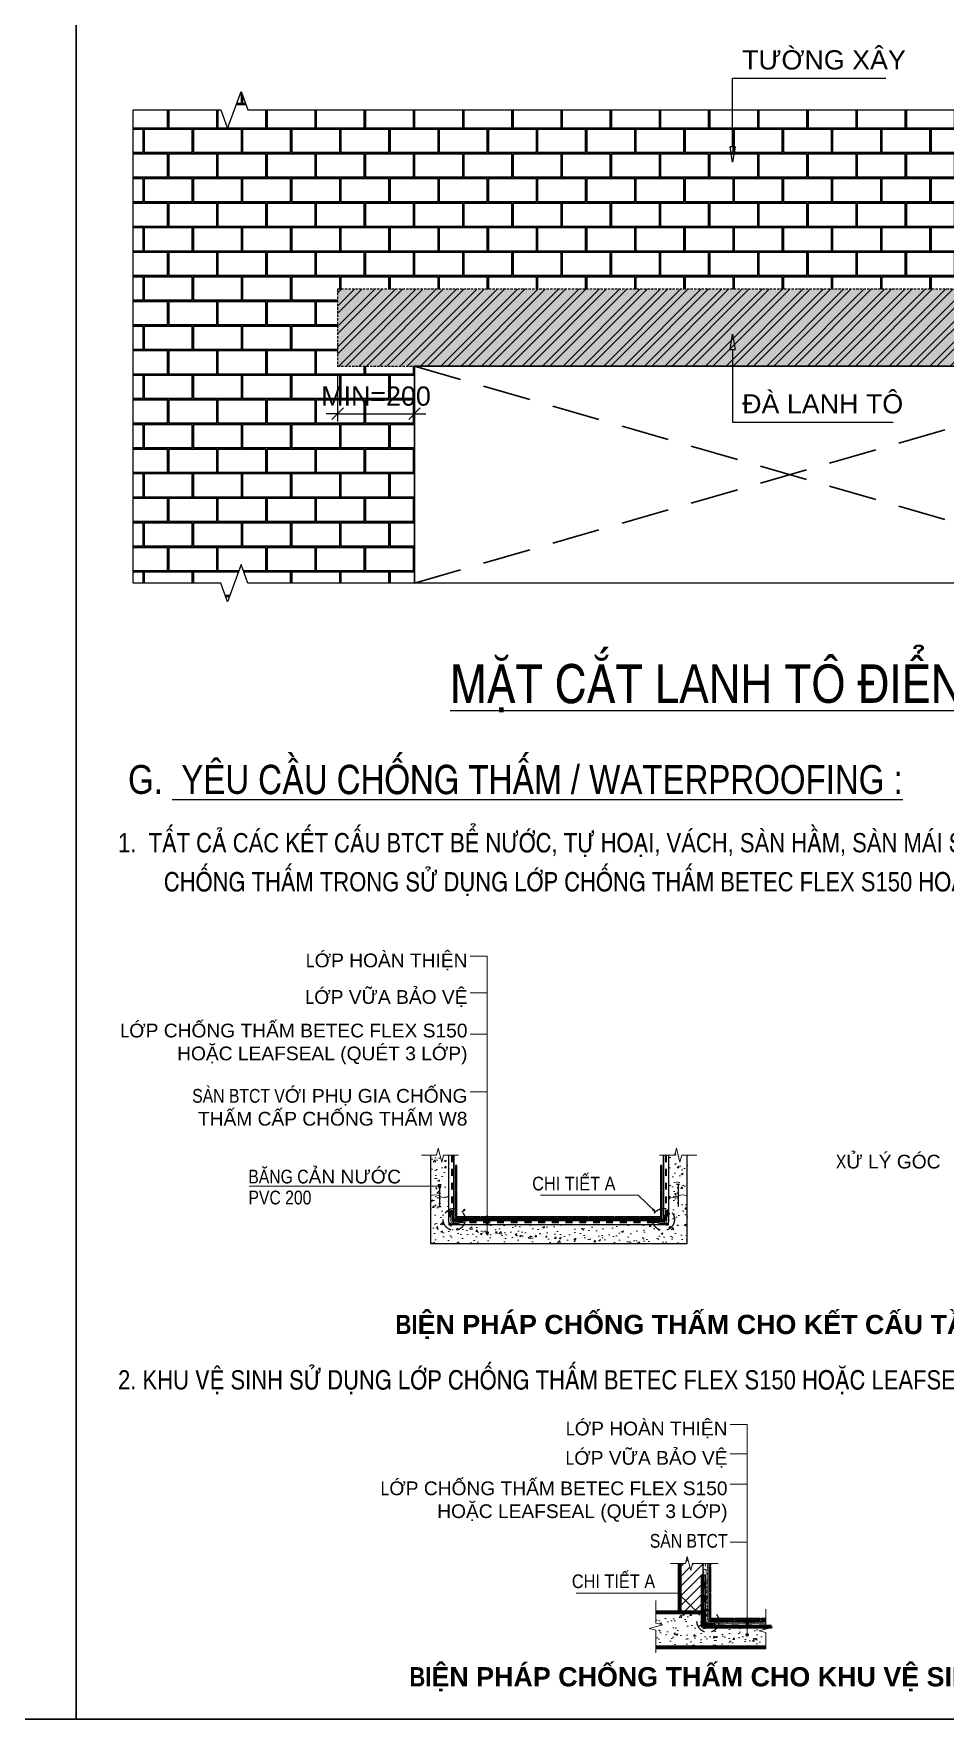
# Model space of a CAD drawing. Header units: millimetres. Extents: x -205508 to -110432, y 549193 to 571297.
# Drawn here: x -194874 to -191554, y 558925 to 565061 of the extents above; entities that cross this region are included whole.
import ezdxf
from ezdxf import colors
from ezdxf.entities.mleader import LeaderData, LeaderLine
from ezdxf.math import Vec2, Vec3

# ---------------------------------------------------------------- set-up
doc = ezdxf.new("R2010")
doc.units = ezdxf.units.MM
doc.header["$LTSCALE"] = 25
doc.header["$MEASUREMENT"] = 0
doc.header["$PDSIZE"] = 50
for name, pattern in [('Dash - Small', [4, 1, -1, 1, -1]), ('DASHED2', [0.375, 0.25, -0.125]), ('FCC_Hidden', [3, 2, -1])]:
    doc.linetypes.add(name, pattern=pattern)
for name, color, linetype, lineweight in [('A-ANNO-NOTE', 131, 'Continuous', 9), ('A-DETL', 90, 'Continuous', 18), ('A-DETL-GENF', 92, 'Continuous', 18), ('G-ANNO-TEXT', 231, 'Continuous', 9), ('S-Foundation', 2, 'Continuous', 30)]:
    doc.layers.add(name, color=color, linetype=linetype, lineweight=lineweight)
for name, color, linetype in [('NETCAT', 4, 'Continuous'), ('S-Dim', 8, 'Continuous'), ('S3', 2, 'Continuous'), ('TEXTMIN', 7, 'Continuous')]:
    doc.layers.add(name, color=color, linetype=linetype)
doc.styles.add('Arial Narrow', font='ARIALN.TTF', dxfattribs={"height": 20})
doc.styles.add('Arial Narrow_B', font='ARIALNB.TTF', dxfattribs={"height": 30})
doc.styles.add('Arial_2', font='arial.ttf', dxfattribs={"width": 0.85, "height": 20})
doc.styles.add('EL-Text', font='arial.ttf')
doc.styles.add('Simplex- GCC', font='arial.ttf', dxfattribs={"width": 0.8})
doc.styles.add('Text - GCC', font='arial.ttf')
doc.styles.add('VN-Text', font='')
doc.styles.get('VN-Text').set_extended_font_data('VNI-Helve-Condense')
doc.dimstyles.new('ISO-GCC-100', dxfattribs={"dimscale": 100, "dimtxt": 2.5, "dimasz": 1.5, "dimexe": 1, "dimexo": 1, "dimgap": 1, "dimtad": 1, "dimdec": 0, "dimtxsty": 'Simplex- GCC', "dimblk": 'OBLIQUE', "dimcen": 2, "dimdle": 1, "dimclrd": 8, "dimclre": 8, "dimclrt": 7, "dimadec": 0, "dimazin": 0, "dimtfac": 1, "dimtdec": 0, "dimtix": 1, "dimtmove": 0, "dimatfit": 3, "dimfxl": 5, "dimfxlon": 1, "dimarcsym": 0})

# ---------------------------------------------------------------- blocks, each defined once
blk = doc.blocks.new('_ClosedBlank')
at = {"color": 0, "linetype": 'ByBlock', "lineweight": -2}
for p, q in [((-1, 0.17), (0, 0)), ((-1, 0.17), (-1, -0.17)), ((0, 0), (-1, -0.17))]:
    blk.add_line(p, q, dxfattribs=at)
blk = doc.blocks.new('_Oblique')
at = {"color": 4, "linetype": 'ByBlock', "lineweight": -2}
blk.add_line((-0.5, -0.5), (0.5, 0.5), dxfattribs=at)
blk = doc.blocks.new('*D173')
at = {"layer": 'Defpoints', "color": 0, "transparency": 16777216}
for p in [(-1000, 0), (0, 0), (0, -619)]:
    blk.add_point(p, dxfattribs=at)
at = {"layer": 'S-Dim', "color": 8, "lineweight": -2, "transparency": 16777216}
for p, q in [((-1000, -119), (-1000, -719)), ((0, -119), (0, -719)), ((-1000, -619), (-1150, -619)), ((-1000, -619), (0, -619)), ((0, -619), (150, -619))]:
    blk.add_line(p, q, dxfattribs=at)
at = {"layer": 'S-Dim', "color": 8, "lineweight": -2, "transparency": 16777216, "xscale": 150, "yscale": 150, "zscale": 150}
blk.add_blockref('_Oblique', (-1000, -619), dxfattribs=at)
at = {"layer": 'S-Dim', "color": 8, "lineweight": -2, "transparency": 16777216, "xscale": 150, "yscale": 150, "zscale": 150, "rotation": 180}
blk.add_blockref('_Oblique', (0, -619), dxfattribs=at)
at = {"layer": 'S-Dim', "color": 7, "transparency": 16777216, "insert": (-500, -391), "char_height": 250, "attachment_point": 5, "style": 'EL-Text'}
blk.add_mtext('MIN=200', dxfattribs=at)
blk = doc.blocks.new('*D174')
at = {"layer": 'Defpoints', "color": 0, "transparency": 16777216}
for p in [(9763, 0), (10763, 0), (10763, -719)]:
    blk.add_point(p, dxfattribs=at)
at = {"layer": 'S-Dim', "color": 8, "lineweight": -2, "transparency": 16777216}
for p, q in [((9763, -219), (9763, -819)), ((10763, -219), (10763, -819)), ((9763, -719), (9613, -719)), ((9763, -719), (10763, -719)), ((10763, -719), (10913, -719))]:
    blk.add_line(p, q, dxfattribs=at)
at = {"layer": 'S-Dim', "color": 8, "lineweight": -2, "transparency": 16777216, "xscale": 150, "yscale": 150, "zscale": 150}
blk.add_blockref('_Oblique', (9763, -719), dxfattribs=at)
at = {"layer": 'S-Dim', "color": 8, "lineweight": -2, "transparency": 16777216, "xscale": 150, "yscale": 150, "zscale": 150, "rotation": 180}
blk.add_blockref('_Oblique', (10763, -719), dxfattribs=at)
at = {"layer": 'S-Dim', "color": 7, "transparency": 16777216, "insert": (10263, -491), "char_height": 250, "attachment_point": 5, "style": 'EL-Text'}
blk.add_mtext('MIN=200', dxfattribs=at)
blk = doc.blocks.new('2-pick_Break_Line_with_scaling_jog_12712 - Break Line-2109203-CHI TIẾT CHỐNG THẤM')
at = {"layer": 'A-DETL-GENF'}
for p, q in [((1435.3, 7414.1), (1441.6, 7439.5)), ((1442.1, 7437.6), (1440.8, 7436.4)), ((1441.6, 7439.5), (1454.3, 7388.7)), ((1380.2, 7414.1), (1435.3, 7414.1)), ((1454.3, 7388.7), (1460.7, 7414.1)), ((1460.7, 7414.1), (1515.7, 7414.1))]:
    blk.add_line(p, q, dxfattribs=at)
blk = doc.blocks.new('2-pick_Break_Line_with_scaling_jog_12712 - Break Line-2109210-CHI TIẾT CHỐNG THẤM')
at = {"layer": 'A-DETL-GENF'}
for p, q in [((1672.1, 6366.4), (1672.1, 6306.6)), ((1697.5, 6300.2), (1646.7, 6287.5)), ((1646.7, 6287.5), (1672.1, 6281.2)), ((1672.1, 6306.6), (1697.5, 6300.2)), ((1672.1, 6281.2), (1672.1, 6221.4)), ((1695.6, 6299.7), (1694.3, 6301))]:
    blk.add_line(p, q, dxfattribs=at)
blk = doc.blocks.new('2-pick_Break_Line_with_scaling_jog_12712 - Break Line-2109216-CHI TIẾT CHỐNG THẤM')
at = {"layer": 'A-DETL-GENF'}
for p, q in [((1839.7, 4892.5), (1839.7, 4810.2)), ((1865.1, 4803.8), (1814.3, 4791.1)), ((1814.3, 4791.1), (1839.7, 4784.8)), ((1839.7, 4810.2), (1865.1, 4803.8)), ((1839.7, 4784.8), (1839.7, 4702.5))]:
    blk.add_line(p, q, dxfattribs=at)
blk = doc.blocks.new('LANH TO')
at = {"layer": 'S-Foundation'}
h = blk.add_hatch(dxfattribs=at)
h.set_pattern_fill('AR-B816C', color=15, scale=40)
h.set_pattern_definition([(0, (-58740.95, -71721.54), (320, 320), [625, -15]), (0, (-59060.95, -71706.54), (320, 320), [625, -15]), (90, (-58740.95, -71721.54), (-320, 320), [-335, 305]), (90, (-58755.95, -71721.54), (-320, 320), [-335, 305])])
h.paths.add_polyline_path([(13425.6, 3333.4), (12282.8, 3333.4), (12194.9, 3091.9), (12019.1, 3574.9), (11931.2, 3333.4), (-2168, 3333.4), (-2255.9, 3574.9), (-2431.6, 3091.9), (-2519.5, 3333.4), (-3662.4, 3333.4), (-3662.4, -2823.6), (-2519.5, -2823.6), (-2431.6, -3065.1), (-2255.9, -2582.1), (-2168, -2823.6), (0, -2823.6), (0, 0), (-1000, 0), (-1000, 1000), (10750, 1000), (10750, 0), (9763.2, 0), (9763.2, -2823.6), (11931.2, -2823.6), (12019.1, -2582.1), (12194.9, -3065.1), (12282.8, -2823.6), (13425.6, -2823.6)])
h.paths.add_polyline_path([(-1151.1, -650.5), (143.9, -650.5), (143.9, -130.1), (-1151.1, -130.1)], flags=24)
h.paths.add_polyline_path([(9612.1, -750.5), (10907.2, -750.5), (10907.2, -230.1), (9612.1, -230.1)], flags=25)
h = blk.add_hatch(dxfattribs=at)
h.set_pattern_fill('AR-CONC', color=250, scale=40)
h.set_pattern_definition([(50, (-58740.95, -71721.54), (286.9041, -25.10085), [30, -330]), (355, (-58740.95, -71721.54), (-55.5005, 300.87685), [24, -264]), (100.45144, (-58717.04, -71723.63), (231.40354, 275.776), [25.4961, -280.45684]), (46.1842, (-58740.95, -71641.54), (426.8965, -66.2077), [45, -495]), (96.63564, (-58705.38, -71647.06), (373.8648, 389.6474), [38.2441, -420.6855]), (351.18416, (-58740.95, -71641.54), (373.8648, 389.6474), [36, -396]), (21, (-58700.95, -71661.54), (238.7628, -161.04756), [30, -330]), (326, (-58700.95, -71661.54), (97.3261, 290.06), [24, -264]), (71.45144, (-58681.05, -71674.96), (336.08895, 129.01246), [25.4961, -280.45684]), (37.5, (-58740.95, -71721.54), (4.86394, 133.15754), [0, -260.8, 0, -268, 0, -265]), (7.5, (-58740.95, -71721.54), (105.22781, 157.76468), [0, -152.8, 0, -254.8, 0, -101]), (327.5, (-58830.15, -71721.54), (213.52897, -9.02195), [0, -100, 0, -312, 0, -414]), (317.5, (-58870.15, -71721.54), (233.27447, 40.042), [0, -130, 0, -207.2, 0, -294])])
h.paths.add_polyline_path([(-1000, 1000), (-1000, 0), (10750, 0), (10750, 1000)])
h = blk.add_hatch(dxfattribs=at)
h.set_pattern_fill('STEEL', color=250, scale=1500)
h.set_pattern_definition([(45, (0, 0), (-132.5825, 132.5825), []), (45, (0, 93.75), (-132.5825, 132.5825), [])])
h.paths.add_polyline_path([(-1000, 1000), (-1000, 0), (10750, 0), (10750, 1000)])
at = {"color": 250}
blk.add_lwpolyline([(11931.2, -2823.6), (-2168, -2823.6), (-2255.9, -2582.1), (-2431.6, -3065.1), (-2519.5, -2823.6), (-3662.4, -2823.6), (-3662.4, 3333.4), (-2519.5, 3333.4), (-2431.6, 3091.9), (-2255.9, 3574.9), (-2168, 3333.4), (11931.2, 3333.4), (12019.1, 3574.9), (12194.9, 3091.9), (12282.8, 3333.4), (13425.6, 3333.4), (13425.6, -2823.6), (12282.8, -2823.6), (12194.9, -3065.1), (12019.1, -2582.1)], close=True, dxfattribs=at)
at = {"layer": 'NETCAT', "color": 1, "linetype": 'DASHED2', "ltscale": 5}
blk.add_lwpolyline([(-1000, 1000), (-1000, 0), (10750, 0), (10750, 1000)], close=True, dxfattribs=at)
at = {"layer": 'S-Foundation'}
blk.add_lwpolyline([(9763.2, -2823.6), (9763.2, 0), (0, 0), (0, -2823.6)], dxfattribs=at)
at = {"layer": 'S-Foundation', "color": 250, "linetype": 'DASHED2', "ltscale": 100}
for points in [[(0, 0), (9763.2, -2823.6)], [(0, -2823.6), (9763.2, 0)]]:
    blk.add_lwpolyline(points, dxfattribs=at)
at = {"layer": 'S3', "color": 4, "style": 'VN-Text'}
blk.add_text('%%UMAËT CAÉT LANH TOÂ ÑIEÅN HÌNH', height=500, dxfattribs=at).set_placement((463.9, -4379.9))
at = {"layer": 'S-Dim'}
for base, p1, p2, picture, middle in [((0, -618.8), (-1000, 0), (0, 0), '*D173', (-500, -391.1)), ((10763.2, -718.8), (9763.2, 0), (10763.2, 0), '*D174', (10263.2, -491.1))]:
    dim = blk.add_linear_dim(base=base, p1=p1, p2=p2, text='MIN=200', dimstyle='ISO-GCC-100', override={"dimtxsty": 'EL-Text'}, dxfattribs=at)
    dim.commit()
    dim.dimension.update_dxf_attribs({"geometry": picture, "text_midpoint": middle})
at = {"layer": 'S-Foundation'}
ml = blk.add_multileader_mtext('Standard', dxfattribs=at)
ml.set_content('TƯỜNG XÂY', color=7, style='Text - GCC')
ml.set_leader_properties(color=8)
ml.set_arrow_properties(name='CLOSEDBLANK')
ml.build(insert=Vec2(0, 0))
ml.multileader.update_dxf_attribs({"text_left_attachment_type": 5, "text_right_attachment_type": 5, "dogleg_length": 1, "arrow_head_size": 200, "scale": 100})
ctx = ml.context
ctx.base_point, ctx.scale, ctx.char_height, ctx.arrow_head_size, ctx.landing_gap_size, ctx.plane_origin = Vec3(4144.6, 3746.2), 100, 250, 200, 120, Vec3(4140.6, 4765.4)
ctx.left_attachment, ctx.right_attachment = 5, 5
notes = []
notes.append((ctx, [(0, (1, 1, 0), (4140.6, 3746.2), (1, 0), 4, [(0, [(4140.6, 2655.1)], 0, [])])]))
ctx.mtext.insert, ctx.mtext.flow_direction = Vec3(4264.6, 4109.3), 5
ml = blk.add_multileader_mtext('Standard', dxfattribs=at)
ml.set_content('ĐÀ LANH TÔ', color=7, style='Text - GCC')
ml.set_leader_properties(color=8)
ml.set_arrow_properties(name='CLOSEDBLANK')
ml.build(insert=Vec2(0, 0))
ml.multileader.update_dxf_attribs({"text_left_attachment_type": 5, "text_right_attachment_type": 5, "dogleg_length": 1, "arrow_head_size": 200, "scale": 100})
ctx = ml.context
ctx.base_point, ctx.scale, ctx.char_height, ctx.arrow_head_size, ctx.landing_gap_size, ctx.plane_origin = Vec3(4144.6, -727.9), 100, 250, 200, 120, Vec3(4140.6, 414.8)
ctx.left_attachment, ctx.right_attachment = 5, 5
notes.append((ctx, [(0, (1, 1, 0), (4140.6, -727.9), (1, 0), 4, [(0, [(4140.6, 414.8)], 0, [])])]))
ctx.mtext.insert, ctx.mtext.flow_direction = Vec3(4264.6, -364.8), 5
for ctx, leaders in notes:
    for number, flags, end, landing, length, lines in leaders:
        leader = LeaderData()
        leader.index, (leader.has_last_leader_line, leader.has_dogleg_vector, leader.attachment_direction) = number, flags
        leader.last_leader_point, leader.dogleg_vector, leader.dogleg_length = Vec3(end), Vec3(landing), length
        for number, points, colour, breaks in lines:
            line = LeaderLine()
            line.index, line.vertices, line.color, line.breaks = number, Vec3.list(points), colors.encode_raw_color(colour), breaks
            leader.lines.append(line)
        ctx.leaders.append(leader)

msp = doc.modelspace()

# ---------------------------------------------------------------- hatches: boundary and pattern name
at = {"layer": 'A-DETL-GENF'}
h = msp.add_hatch(dxfattribs=at)
h.set_pattern_fill('AR-CONC', scale=10, style=0)
h.set_pattern_definition([(50, (-265.93, 1430.503), (71.726018, -6.2752135), [7.5, -82.5]), (355, (-265.93, 1430.5), (-13.875133, 75.219213), [6, -66]), (100.451444, (-259.955, 1429.98), (57.850885, 68.943999), [6.374019, -70.114211]), (46.1842, (-265.93, 1450.5), (106.724133, -16.551928), [11.25, -123.75]), (96.635635, (-257.04, 1449.12), (93.466195, 97.41186), [9.561034, -105.171376]), (351.184164, (-265.93, 1450.5), (93.466195, 97.41186), [9, -99]), (21, (-255.93, 1445.503), (59.690705, -40.261889), [7.5, -82.5]), (326, (-255.93, 1445.5), (24.331533, 72.5150045), [6, -66]), (71.451445, (-250.96, 1442.15), (84.022238, 32.253115), [6.374019, -70.114211]), (37.5, (-265.932, 1430.503), (1.2159855, 33.2893854), [0, -65.2, 0, -67, 0, -66.25]), (7.5, (-265.932, 1430.503), (26.3069537, 39.4411712), [0, -38.2, 0, -63.7, 0, -25.25]), (327.5, (-288.232, 1430.503), (53.3822436, -2.2554872), [0, -25, 0, -78, 0, -103.5]), (317.5, (-298.23, 1430.503), (58.318617, 10.0104982), [0, -32.5, 0, -51.8, 0, -73.5])])
h.paths.add_polyline_path([(-192493.8, 560978.2), (-192513.8, 560978.2), (-192520.2, 560952.8), (-192532.4, 561001.7), (-192533.7, 561000.4), (-192539.2, 560978.2), (-192561.4, 560978.2), (-192561.4, 560724.5), (-193361.4, 560724.5), (-193361.4, 560978.2), (-193381.4, 560978.2), (-193387.8, 560952.8), (-193400, 561001.7), (-193401.3, 561000.4), (-193406.8, 560978.2), (-193429, 560978.2), (-193429, 560656.9), (-192493.8, 560656.9)])
h = msp.add_hatch(dxfattribs=at)
h.set_pattern_fill('FP_5', color=8, style=0, pattern_type=2)
h.set_pattern_definition([(45, (-196052.576, 553526.531), (-3.535534, 3.535534), [])])
h.paths.add_polyline_path([(-192967.4, 560749.5), (-192967.4, 560754.5), (-193057.4, 560754.5), (-193057.4, 560749.5)])
h.paths.add_polyline_path([(-193244.4, 560749.5), (-193154.4, 560749.5), (-193154.4, 560754.5), (-193244.4, 560754.5)])
h.paths.add_polyline_path([(-193150.9, 560749.5), (-193060.9, 560749.5), (-193060.9, 560754.5), (-193150.9, 560754.5)])
h.paths.add_polyline_path([(-193337.9, 560749.5), (-193247.9, 560749.5), (-193247.9, 560754.5), (-193337.9, 560754.5)])
h.paths.add_polyline_path([(-192963.9, 560749.5), (-192586.2, 560749.5), (-192586.2, 560754.5), (-192963.9, 560754.5)])
h.paths.add_polyline_path([(-193337.9, 560758), (-193332.9, 560758), (-193332.9, 560848), (-193337.9, 560848)])
h.paths.add_polyline_path([(-192586.2, 560758), (-192586.2, 560848), (-192591.2, 560848), (-192591.2, 560758)])
h.paths.add_polyline_path([(-193332.9, 560851.5), (-193332.9, 560941.5), (-193337.9, 560941.5), (-193337.9, 560851.5)])
h.paths.add_polyline_path([(-192586.2, 560851.5), (-192586.2, 560941.5), (-192591.2, 560941.5), (-192591.2, 560851.5)])
for points in [[(-193351.4, 560724.5), (-193354, 560724.8), (-193356.4, 560725.8), (-193358.4, 560727.4), (-193360, 560729.5), (-193361, 560731.9), (-193361.4, 560734.5), (-193361.4, 560724.5)], [(-192561.4, 560724.5), (-192561.4, 560734.5), (-192561.7, 560731.9), (-192562.7, 560729.5), (-192564.3, 560727.4), (-192566.4, 560725.8), (-192568.8, 560724.8), (-192571.4, 560724.5)]]:
    msp.add_hatch(color=8, dxfattribs=at).paths.add_polyline_path(points)
h = msp.add_hatch(dxfattribs=at)
h.set_pattern_fill('ANSI31', color=8, scale=200, style=0)
h.set_pattern_definition([(45, (-265.932, 148.06), (-17.6776695, 17.6776695), [])])
h.paths.add_polyline_path([(-192500, 559492), (-192522.2, 559492), (-192522.2, 559314.1), (-192437.1, 559314.1), (-192437.1, 559492), (-192474.6, 559492), (-192481, 559466.6), (-192493.7, 559517.4)])
h = msp.add_hatch(dxfattribs=at)
h.set_pattern_fill('FP_8', color=8, style=0, pattern_type=2)
h.set_pattern_definition([(37.5, (-193605.856, 554464.693), (-0.399774, 12.234943), [1.676, -7.976, 1.676, -9.119, -10.319]), (37.5, (-193605.856, 554464.693), (-0.399774, 12.234943), [-20.447, 1.676, -8.642]), (7.5, (-193605.856, 554464.693), (11.23809, 17.920175), [1.676, -3.531, 1.676, -7.023, -3.334]), (7.5, (-193605.856, 554464.693), (11.23809, 17.920175), [-13.906, 1.676, -1.657]), (327.5, (-193613.666, 554464.693), (19.774985, 0.035462), [1.676, -1.499, 1.676, -9.754, -14.923]), (327.5, (-193613.666, 554464.693), (19.774985, 0.035462), [-14.605, 1.676, -13.246]), (317.5, (-193613.666, 554464.693), (19.089004, 5.57274), [1.587, 0, 1.676, -5.817, -8.572]), (317.5, (-193613.666, 554464.693), (19.089004, 5.57274), [-9.08, 1.676, -6.896])])
h.paths.add_polyline_path([(-192417.7, 559492), (-192437.1, 559492), (-192437.1, 559450.8), (-192427.2, 559450.8), (-192427.1, 559278.2), (-192426.9, 559277.6), (-192426.5, 559277.1), (-192426, 559276.7), (-192425.4, 559276.5), (-192424.7, 559276.4), (-192322.9, 559276.4), (-192206.8, 559276.4), (-192206.8, 559281.4), (-192416.2, 559281.4), (-192416.7, 559281.6), (-192417.1, 559282), (-192417.4, 559282.4), (-192417.6, 559282.9), (-192417.7, 559283.4)])
h = msp.add_hatch(dxfattribs=at)
h.set_pattern_fill('FP_5', color=8, style=0, pattern_type=2)
h.set_pattern_definition([(45, (-193605.8564, 554464.693), (-3.535534, 3.535534), [])])
h.paths.add_polyline_path([(-192319.3, 559286.4), (-192229.3, 559286.4), (-192229.3, 559291.4), (-192319.3, 559291.4)])
h.paths.add_polyline_path([(-192226, 559286.4), (-192206.8, 559286.4), (-192206.8, 559291.4), (-192226, 559291.4)])
h.paths.add_polyline_path([(-192412.8, 559286.4), (-192322.8, 559286.4), (-192322.9, 559291.4), (-192412.8, 559291.4)])
h.paths.add_polyline_path([(-192412.8, 559294.9), (-192407.8, 559294.9), (-192407.8, 559384.9), (-192412.8, 559384.9)])
h.paths.add_polyline_path([(-192412.8, 559388.4), (-192407.8, 559388.4), (-192407.8, 559478.4), (-192412.8, 559478.4)])
h.paths.add_polyline_path([(-192407.8, 559492), (-192412.8, 559492), (-192412.8, 559484.5), (-192407.8, 559484.5)])
h = msp.add_hatch(dxfattribs=at)
h.set_pattern_fill('AR-CONC', scale=10, style=0)
h.set_pattern_definition([(50, (256.835, 277.576), (71.726018, -6.2752135), [7.5, -82.5]), (355, (256.835, 277.576), (-13.875133, 75.219213), [6, -66]), (100.451444, (262.81, 277.05), (57.850885, 68.943999), [6.374019, -70.114211]), (46.1842, (256.835, 297.58), (106.724133, -16.551928), [11.25, -123.75]), (96.635635, (265.73, 296.2), (93.466195, 97.41186), [9.561034, -105.171376]), (351.184164, (256.83, 297.58), (93.466195, 97.41186), [9, -99]), (21, (266.835, 292.576), (59.690705, -40.261889), [7.5, -82.5]), (326, (266.835, 292.576), (24.331533, 72.5150045), [6, -66]), (71.451445, (271.81, 289.22), (84.022238, 32.253115), [6.374019, -70.114211]), (37.5, (256.835, 277.576), (1.2159855, 33.2893854), [0, -65.2, 0, -67, 0, -66.25]), (7.5, (256.835, 277.576), (26.3069537, 39.4411712), [0, -38.2, 0, -63.7, 0, -25.25]), (327.5, (234.535, 277.576), (53.3822436, -2.2554872), [0, -25, 0, -78, 0, -103.5]), (317.5, (224.535, 277.576), (58.318617, 10.0104982), [0, -32.5, 0, -51.8, 0, -73.5])])
h.paths.add_polyline_path([(-192527.1, 559187.1), (-192206.8, 559187.1), (-192206.8, 559241), (-192232.2, 559247.3), (-192181.4, 559260), (-192186.8, 559261.4), (-192437.1, 559261.4), (-192437.1, 559314.1), (-192607.3, 559314.1), (-192607.3, 559274.8), (-192581.9, 559268.5), (-192632.7, 559255.8), (-192607.3, 559249.4), (-192607.3, 559187.1)])
at = {"layer": 'G-ANNO-TEXT'}
h = msp.add_hatch(color=250, dxfattribs=at)
edge = h.paths.add_edge_path()
edge.add_arc((-193395.5, 560865.6), 5, 0, 360)
for points in [[(-193314.8, 560770.5), (-193302.6, 560779.4), (-193305.3, 560782.3)], [(-192607.9, 560770.5), (-192620.2, 560779.4), (-192617.4, 560782.3)], [(-192449, 559307.4), (-192458.4, 559319.3), (-192461.1, 559316.4)]]:
    msp.add_hatch(color=250, dxfattribs=at).paths.add_polyline_path(points)
h = msp.add_hatch(color=250, dxfattribs=at)
edge = h.paths.add_edge_path()
edge.add_arc((-193222.2, 560752.9), 5, 0, 360)
h = msp.add_hatch(color=250, dxfattribs=at)
edge = h.paths.add_edge_path()
edge.add_arc((-193222.2, 560742.2), 5, 0, 360)
h = msp.add_hatch(color=250, dxfattribs=at)
edge = h.paths.add_edge_path()
edge.add_arc((-193222.2, 560731.5), 5, 0, 360)
h = msp.add_hatch(color=250, dxfattribs=at)
edge = h.paths.add_edge_path()
edge.add_arc((-193222.2, 560695.4), 5, 0, 360)
h = msp.add_hatch(color=250, dxfattribs=at)
edge = h.paths.add_edge_path()
edge.add_arc((-192274.9, 559289.8), 5, 0, 360)
h = msp.add_hatch(color=250, dxfattribs=at)
edge = h.paths.add_edge_path()
edge.add_arc((-192274.9, 559279.1), 5, 0, 360)
h = msp.add_hatch(color=250, dxfattribs=at)
edge = h.paths.add_edge_path()
edge.add_arc((-192274.9, 559268.4), 5, 0, 360)
h = msp.add_hatch(color=250, dxfattribs=at)
edge = h.paths.add_edge_path()
edge.add_arc((-192274.9, 559232.3), 5, 0, 360)

# ---------------------------------------------------------------- linework, layer by layer
at = {"layer": 'A-DETL', "lineweight": 25}
for p, q in [((-193429, 560978.2), (-193429, 560656.9)), ((-193361.4, 560734.5), (-193361.4, 560978.2)), ((-193345.4, 560978.2), (-193345.4, 560743.5)), ((-193342.4, 560744.5), (-193342.4, 560978.2)), ((-193332.9, 560941.5), (-193337.9, 560941.5)), ((-193337.9, 560941.5), (-193337.9, 560851.5)), ((-193332.9, 560851.5), (-193332.9, 560941.5)), ((-192586.2, 560941.5), (-192591.2, 560941.5)), ((-192591.2, 560941.5), (-192591.2, 560851.5)), ((-192586.2, 560851.5), (-192586.2, 560941.5)), ((-192581.6, 560978.2), (-192581.6, 560745.5)), ((-192578.6, 560743.5), (-192578.6, 560978.2)), ((-192561.4, 560978.2), (-192561.4, 560734.5)), ((-192493.8, 560656.9), (-192493.8, 560978.2)), ((-193401.5, 560871.7), (-193389.5, 560871.7)), ((-193398.8, 560859.4), (-193392.3, 560859.4)), ((-193398.8, 560840.5), (-193392.3, 560840.5)), ((-193398.8, 560822.1), (-193392.3, 560822.1)), ((-193397.7, 560863), (-193391.2, 560863)), ((-193395.5, 560871.7), (-193395.5, 560792.1)), ((-193337.9, 560851.5), (-193332.9, 560851.5)), ((-193332.9, 560848), (-193337.9, 560848)), ((-193337.9, 560848), (-193337.9, 560758)), ((-193332.9, 560758), (-193332.9, 560848)), ((-192591.2, 560851.5), (-192586.2, 560851.5)), ((-192586.2, 560848), (-192591.2, 560848)), ((-192591.2, 560848), (-192591.2, 560758)), ((-192586.2, 560758), (-192586.2, 560848)), ((-192521.2, 560871.7), (-192533.2, 560871.7)), ((-192524, 560859.4), (-192530.5, 560859.4)), ((-192524, 560840.5), (-192530.5, 560840.5)), ((-192524, 560822.1), (-192530.5, 560822.1)), ((-192527.2, 560871.7), (-192527.2, 560792.1)), ((-193401.5, 560792.1), (-193389.5, 560792.1)), ((-193398.8, 560803.2), (-193392.3, 560803.2)), ((-193337.9, 560758), (-193332.9, 560758)), ((-193247.9, 560754.5), (-193337.9, 560754.5)), ((-193337.9, 560754.5), (-193337.9, 560749.5)), ((-193337.9, 560749.5), (-193247.9, 560749.5)), ((-193247.9, 560749.5), (-193247.9, 560754.5)), ((-192854.4, 560754.5), (-193244.4, 560754.5)), ((-193244.4, 560754.5), (-193244.4, 560749.5)), ((-193244.4, 560749.5), (-192854.4, 560749.5)), ((-192854.4, 560749.5), (-192854.4, 560754.5)), ((-192760.9, 560754.5), (-192850.9, 560754.5)), ((-192850.9, 560754.5), (-192850.9, 560749.5)), ((-192850.9, 560749.5), (-192760.9, 560749.5)), ((-192760.9, 560749.5), (-192760.9, 560754.5)), ((-192667.4, 560754.5), (-192757.4, 560754.5)), ((-192757.4, 560754.5), (-192757.4, 560749.5)), ((-192757.4, 560749.5), (-192667.4, 560749.5)), ((-192667.4, 560749.5), (-192667.4, 560754.5)), ((-192586.2, 560754.5), (-192663.9, 560754.5)), ((-192663.9, 560754.5), (-192663.9, 560749.5)), ((-192663.9, 560749.5), (-192586.2, 560749.5)), ((-192591.2, 560758), (-192586.2, 560758)), ((-192586.2, 560749.5), (-192586.2, 560754.5)), ((-192524, 560803.2), (-192530.5, 560803.2)), ((-193361.4, 560734.5), (-193361.4, 560724.5)), ((-193361.4, 560724.5), (-193351.4, 560724.5)), ((-192571.4, 560724.5), (-193351.4, 560724.5)), ((-192582.6, 560744.5), (-193342.4, 560744.5)), ((-193342.4, 560740.5), (-192581.6, 560740.5)), ((-192571.4, 560724.5), (-192561.4, 560724.5)), ((-192561.4, 560724.5), (-192561.4, 560734.5)), ((-193429, 560656.9), (-192493.8, 560656.9)), ((-192437.1, 559492), (-192437.1, 559450.8)), ((-192417.7, 559283.4), (-192417.7, 559492)), ((-192412.8, 559492), (-192412.8, 559484.5)), ((-192412.8, 559484.5), (-192407.8, 559484.5)), ((-192412.8, 559478.4), (-192412.8, 559388.4)), ((-192407.8, 559478.4), (-192412.8, 559478.4)), ((-192407.8, 559484.5), (-192407.8, 559492)), ((-192407.8, 559388.4), (-192407.8, 559478.4)), ((-192437.1, 559450.8), (-192427.2, 559450.8)), ((-192427.2, 559450.8), (-192427.2, 559278.9)), ((-192412.8, 559388.4), (-192407.8, 559388.4)), ((-192412.8, 559384.9), (-192412.8, 559294.9)), ((-192407.8, 559384.9), (-192412.8, 559384.9)), ((-192407.8, 559294.9), (-192407.8, 559384.9)), ((-192206.8, 559281.4), (-192415.7, 559281.4)), ((-192412.8, 559294.9), (-192407.8, 559294.9)), ((-192322.8, 559291.4), (-192412.8, 559291.4)), ((-192412.8, 559291.4), (-192412.8, 559286.4)), ((-192412.8, 559286.4), (-192322.8, 559286.4)), ((-192322.8, 559286.4), (-192322.8, 559291.4)), ((-192229.3, 559291.4), (-192319.3, 559291.4)), ((-192319.3, 559291.4), (-192319.3, 559286.4)), ((-192319.3, 559286.4), (-192229.3, 559286.4)), ((-192229.3, 559286.4), (-192229.3, 559291.4)), ((-192206.8, 559291.4), (-192226, 559291.4)), ((-192226, 559291.4), (-192226, 559286.4)), ((-192226, 559286.4), (-192206.8, 559286.4)), ((-192424.7, 559276.4), (-192206.8, 559276.4))]:
    msp.add_line(p, q, dxfattribs=at)
at = {"layer": 'A-DETL', "linetype": 'Dash - Small', "lineweight": 35}
for p, q in [((-193350.9, 560978.2), (-193350.9, 560762)), ((-192571.9, 560978.2), (-192571.9, 560762)), ((-193358.4, 560777.6), (-193358.4, 560732.5)), ((-193350.9, 560762), (-193348.9, 560760)), ((-193348.9, 560760), (-193348.9, 560742)), ((-192571.9, 560762), (-192573.9, 560760)), ((-192573.9, 560760), (-192573.9, 560742)), ((-192564.4, 560780.8), (-192564.4, 560732.5)), ((-193353.4, 560727.5), (-193305.4, 560727.5)), ((-193324.9, 560737), (-193343.9, 560737)), ((-193322.9, 560735), (-193324.9, 560737)), ((-193310.6, 560735), (-193322.9, 560735)), ((-193310.6, 560735), (-193308.6, 560733)), ((-192811.4, 560733), (-193308.6, 560733)), ((-192614.1, 560733), (-192811.4, 560733)), ((-192569.4, 560727.5), (-192617.4, 560727.5)), ((-192612.1, 560735), (-192614.1, 560733)), ((-192612.1, 560735), (-192614.1, 560733)), ((-192599.9, 560735), (-192612.1, 560735)), ((-192597.9, 560737), (-192599.9, 560735)), ((-192578.9, 560737), (-192597.9, 560737)), ((-192431.2, 559300.8), (-192431.2, 559450.8)), ((-192433.7, 559269.4), (-192433.7, 559294.8)), ((-192427.2, 559290), (-192431.2, 559300.8)), ((-192427.2, 559275.7), (-192427.2, 559290)), ((-192402.2, 559264.4), (-192428.7, 559264.4)), ((-192399.1, 559270.7), (-192422.2, 559270.7)), ((-192389.8, 559266.7), (-192399.1, 559270.7)), ((-192206.8, 559266.7), (-192389.8, 559266.7))]:
    msp.add_line(p, q, dxfattribs=at)
at = {"layer": 'A-DETL'}
for p, q in [((-193345.4, 560978.2), (-193345.4, 560743.5)), ((-193342.4, 560744.5), (-193342.4, 560978.2)), ((-192581.6, 560978.2), (-192581.6, 560745.5)), ((-192578.6, 560743.5), (-192578.6, 560978.2)), ((-193354.4, 560764.9), (-193354.4, 560739.5)), ((-192568.4, 560764.9), (-192568.4, 560739.5)), ((-193346.4, 560731.5), (-193320.6, 560731.5)), ((-192582.6, 560744.5), (-193342.4, 560744.5)), ((-193342.4, 560740.5), (-192581.6, 560740.5)), ((-192576.4, 560731.5), (-192602.2, 560731.5))]:
    msp.add_line(p, q, dxfattribs=at)
at = {"layer": 'A-DETL', "lineweight": 70}
for p, q in [((-192522.2, 559492), (-192522.2, 559314.1)), ((-192437.1, 559314.1), (-192437.1, 559450.8)), ((-192437.1, 559314.1), (-192607.3, 559314.1)), ((-192437.1, 559271.4), (-192437.1, 559314.1)), ((-192437.1, 559271.4), (-192437.1, 559261.4)), ((-192437.1, 559261.4), (-192427.1, 559261.4)), ((-192186.8, 559261.4), (-192427.1, 559261.4)), ((-192607.3, 559187.1), (-192206.8, 559187.1))]:
    msp.add_line(p, q, dxfattribs=at)
at = {"layer": 'A-DETL', "lineweight": 35}
for p, q in [((-192431.2, 559294.8), (-192431.2, 559268.8)), ((-192429.2, 559266.8), (-192402.2, 559266.8))]:
    msp.add_line(p, q, dxfattribs=at)
at = {"layer": 'A-DETL', "linetype": 'FCC_Hidden', "lineweight": 25}
for centre in [(-193342.5, 560744.4), (-192580.2, 560744.4), (-192418.2, 559281.2)]:
    msp.add_circle(centre, 40, dxfattribs=at)
at = {"layer": 'A-DETL'}
for centre, radius, start, end in [((-193412.3, 560801.6), 32.5, 59.04453, 120.95547), ((-193378.8, 560857.3), 32.5, 239.04453, 302.43242), ((-192543.9, 560857.3), 32.5, 237.56758, 300.95547), ((-192510.5, 560801.6), 32.5, 59.04453, 120.95547), ((-193346.4, 560739.5), 8, 180, 270), ((-193342.4, 560743.5), 3, 180, 270), ((-192582.6, 560745.5), 1, 270, 0), ((-192581.6, 560743.5), 3, 270, 0), ((-192576.4, 560739.5), 8, 270, 0)]:
    msp.add_arc(centre, radius, start, end, dxfattribs=at)
at = {"layer": 'A-DETL', "lineweight": 25}
for centre, radius, start, end in [((-193351.4, 560734.5), 10, 180, 270), ((-193342.4, 560743.5), 3, 180, 270), ((-192582.6, 560745.5), 1, 270, 0), ((-192581.6, 560743.5), 3, 270, 0), ((-192571.4, 560734.5), 10, 270, 0), ((-192424.7, 559278.9), 2.5, 180, 270), ((-192415.7, 559283.4), 2, 180, 270)]:
    msp.add_arc(centre, radius, start, end, dxfattribs=at)
at = {"layer": 'A-DETL', "linetype": 'Dash - Small', "lineweight": 35}
for centre, start, end in [((-193353.4, 560732.5), 180, 270), ((-193343.9, 560742), 180, 270), ((-192578.9, 560742), 270, 0), ((-192569.4, 560732.5), 270, 0), ((-192428.7, 559269.4), 180, 270), ((-192422.2, 559275.7), 180, 270)]:
    msp.add_arc(centre, 5, start, end, dxfattribs=at)
at = {"layer": 'A-DETL', "lineweight": 70}
msp.add_arc((-192427.1, 559271.4), 10, 180, 270, dxfattribs=at)
at = {"layer": 'A-DETL', "lineweight": 35}
msp.add_arc((-192429.2, 559268.8), 2, 180, 270, dxfattribs=at)
at = {"layer": 'A-DETL-GENF'}
for p, q in [((-192555.1, 559492), (-192500, 559492)), ((-192500, 559492), (-192493.7, 559517.4)), ((-192493.2, 559515.5), (-192494.5, 559514.3)), ((-192493.7, 559517.4), (-192481, 559466.6)), ((-192481, 559466.6), (-192474.6, 559492)), ((-192474.6, 559492), (-192381.4, 559492))]:
    msp.add_line(p, q, dxfattribs=at)
at = {"layer": 'Defpoints'}
for points in [[(-205508.1, 570555.2), (-188511, 570555.2), (-188511, 558924.8), (-205508.1, 558924.8)], [(-199841.4, 558924.8), (-194719.7, 558924.8), (-194719.7, 570555.2), (-199841.4, 570555.2)], [(-194719.7, 558924.8), (-188511, 558924.8), (-188511, 570555.2), (-194719.7, 570555.2)]]:
    msp.add_lwpolyline(points, close=True, dxfattribs=at)
at = {"layer": 'G-ANNO-TEXT', "color": 250}
for p, q in [((-193222.2, 561702.6), (-193284, 561702.6)), ((-193222.2, 560731.5), (-193222.2, 561702.6)), ((-193222.2, 561569.4), (-193284, 561569.4)), ((-193222.2, 561419), (-193284, 561419)), ((-193222.2, 561209.5), (-193284, 561209.5)), ((-193222.2, 560695.4), (-193222.2, 560978.2)), ((-193395.5, 560865.6), (-194088.7, 560865.6)), ((-192672.8, 560832.3), (-193028.2, 560832.3)), ((-192607.9, 560770.5), (-192672.8, 560832.3)), ((-193305.3, 560782.3), (-193314.8, 560770.5)), ((-193314.8, 560770.5), (-193302.6, 560779.4)), ((-193302.6, 560779.4), (-193305.3, 560782.3)), ((-192620.2, 560779.4), (-192617.4, 560782.3)), ((-192607.9, 560770.5), (-192620.2, 560779.4)), ((-192617.4, 560782.3), (-192607.9, 560770.5)), ((-192274.9, 559998.4), (-192336.8, 559998.4)), ((-192274.9, 559232.3), (-192274.9, 559998.4)), ((-192274.9, 559891.5), (-192336.8, 559891.5)), ((-192274.9, 559780.7), (-192336.8, 559780.7)), ((-192274.9, 559570.2), (-192336.8, 559570.2)), ((-192528.3, 559384.3), (-192898.7, 559384.3)), ((-192449, 559307.4), (-192528.3, 559384.3)), ((-192458.4, 559319.3), (-192461.1, 559316.4)), ((-192461.1, 559316.4), (-192449, 559307.4)), ((-192449, 559307.4), (-192458.4, 559319.3))]:
    msp.add_line(p, q, dxfattribs=at)
for centre in [(-193395.5, 560865.6), (-193222.2, 560752.9), (-193222.2, 560742.2), (-193222.2, 560731.5), (-193222.2, 560695.4), (-192274.9, 559289.8), (-192274.9, 559279.1), (-192274.9, 559268.4), (-192274.9, 559232.3)]:
    msp.add_circle(centre, 5, dxfattribs=at)

# ---------------------------------------------------------------- block references
at = {"layer": 'A-DETL-GENF'}
for name, p in [('2-pick_Break_Line_with_scaling_jog_12712 - Break Line-2109203-CHI TIẾT CHỐNG THẤM', (-194842.1, 553564)), ('2-pick_Break_Line_with_scaling_jog_12712 - Break Line-2109203-CHI TIẾT CHỐNG THẤM', (-193974.5, 553564)), ('2-pick_Break_Line_with_scaling_jog_12712 - Break Line-2109210-CHI TIẾT CHỐNG THẤM', (-193878.9, 552959.8))]:
    msp.add_blockref(name, p, dxfattribs=at)
at = {"layer": 'A-DETL-GENF', "rotation": 180}
msp.add_blockref('2-pick_Break_Line_with_scaling_jog_12712 - Break Line-2109216-CHI TIẾT CHỐNG THẤM', (-190767.7, 564059.6), dxfattribs=at)
at = {"layer": 'TEXTMIN', "xscale": 0.2798550468080187, "yscale": 0.2798550468080187, "zscale": 0.2798550468080187}
msp.add_blockref('LANH TO', (-193487.1, 563851), dxfattribs=at)

# ---------------------------------------------------------------- texts
at = {"layer": 'A-ANNO-NOTE', "char_height": 70, "width": 2829.184, "attachment_point": 1, "style": 'Arial Narrow_B'}
for s, insert in [('BI{\\fArial|b1|i0|c0|p34;ỆN PHÁP CHỐNG THẤM CHO KẾT CẤU TẦNG HẦM}', (-193556.1, 560397.2)), ('BI{\\fArial|b1|i0|c0|p34;ỆN PHÁP CHỐNG THẤM CHO KHU VỆ SINH}', (-193505.5, 559114.6))]:
    msp.add_mtext(s, dxfattribs=dict(at, insert=insert))
at = {"layer": 'G-ANNO-TEXT', "color": 7, "char_height": 50}
for s, insert, width, attachment_point, style in [('L{\\fArial|b0|i0|c0|p34;ỚP HOÀN THIỆN}', (-193294, 561712.6), 940.772, 3, 'Arial Narrow'), ('L{\\fArial|b0|i0|c0|p34;ỚP VỮA BẢO VỆ}', (-193294, 561579.4), 771.2, 3, 'Arial Narrow'), ('L{\\fArial|b0|i0|c0|p34;ỚP CHỐNG THẤM BETEC FLEX S150 HOẶC LEAFSEAL (QUÉT 3 LỚP)}', (-193294, 561457.2), 1345.431, 3, 'Arial Narrow'), ('SÀN BTCT V{\\fArial|b0|i0|c0|p34;ỚI PHỤ GIA CHỐNG THẤM CẤP CHỐNG THẤM W8}', (-193294, 561219.5), 1111.086, 3, 'Arial Narrow'), ('X{\\fArial|b0|i0|c0|p34;Ử LÝ GÓC}', (-191952.3, 560980), 533.35, 1, 'Arial Narrow'), ('BĂNG C{\\fArial|b0|i0|c0|p34;ẢN NƯỚC}', (-194092.3, 560925.6), 692.683, 1, 'Arial Narrow'), ('CHI TIẾT A', (-192754.9, 560900.2), 324.764, 3, 'Arial_2'), ('PVC 200', (-194091.7, 560849.3), 564.352, 1, 'Arial Narrow'), ('L{\\fArial|b0|i0|c0|p34;ỚP HOÀN THIỆN}', (-192346.8, 560008.4), 940.772, 3, 'Arial Narrow'), ('L{\\fArial|b0|i0|c0|p34;ỚP VỮA BẢO VỆ}', (-192346.8, 559901.5), 771.2, 3, 'Arial Narrow'), ('L{\\fArial|b0|i0|c0|p34;ỚP CHỐNG THẤM BETEC FLEX S150 HOẶC LEAFSEAL (QUÉT 3 LỚP)}', (-192346.8, 559790.7), 1345.431, 3, 'Arial Narrow'), ('SÀN BTCT ', (-192346.8, 559599.4), 1111.086, 3, 'Arial Narrow'), ('CHI TIẾT A', (-192610.4, 559452.3), 324.764, 3, 'Arial_2')]:
    msp.add_mtext(s, dxfattribs=dict(at, insert=insert, width=width, attachment_point=attachment_point, style=style))
at = {"layer": 'S3', "color": 4, "style": 'VN-Text'}
msp.add_text('G. %%U YEÂU CAÀU CHOÁNG THAÁM / WATERPROOFING :', height=104.946, dxfattribs=at).set_placement((-194530.2, 562293.8))
at = {"layer": 'S3', "color": 7, "style": 'VN-Text'}
for s, height, p in [('1.  TAÁT CAÛ CAÙC KEÁT CAÁU BTCT BEÅ NÖÔÙC, TÖÏ HOAÏI, VAÙCH, SAØN HAÀM, SAØN MAÙI SÖÛ DUÏNG BEÂ TOÂNG COÙ PHUÏ GIA CHOÁNG THAÁM (CAÁP CHOÁNG THAÁM W8), ', 69.9638, (-194566.7, 562081.1)), (' CHOÁNG THAÁM TRONG SÖÛ DUÏNG LÔÙP CHOÁNG THAÁM BETEC FLEX S150 HOAËC LEAFSEAL (QUEÙT 3 LÔÙP)', 69.964, (-194422, 561939)), ('2. KHU VEÄ SINH SÖÛ DUÏNG LÔÙP CHOÁNG THAÁM BETEC FLEX S150 HOAËC LEAFSEAL (QUEÙT 3 LÔÙP)', 69.964, (-194566.7, 560125.5))]:
    msp.add_text(s, height=height, dxfattribs=at).set_placement(p)

doc.saveas('drawing.dxf')
